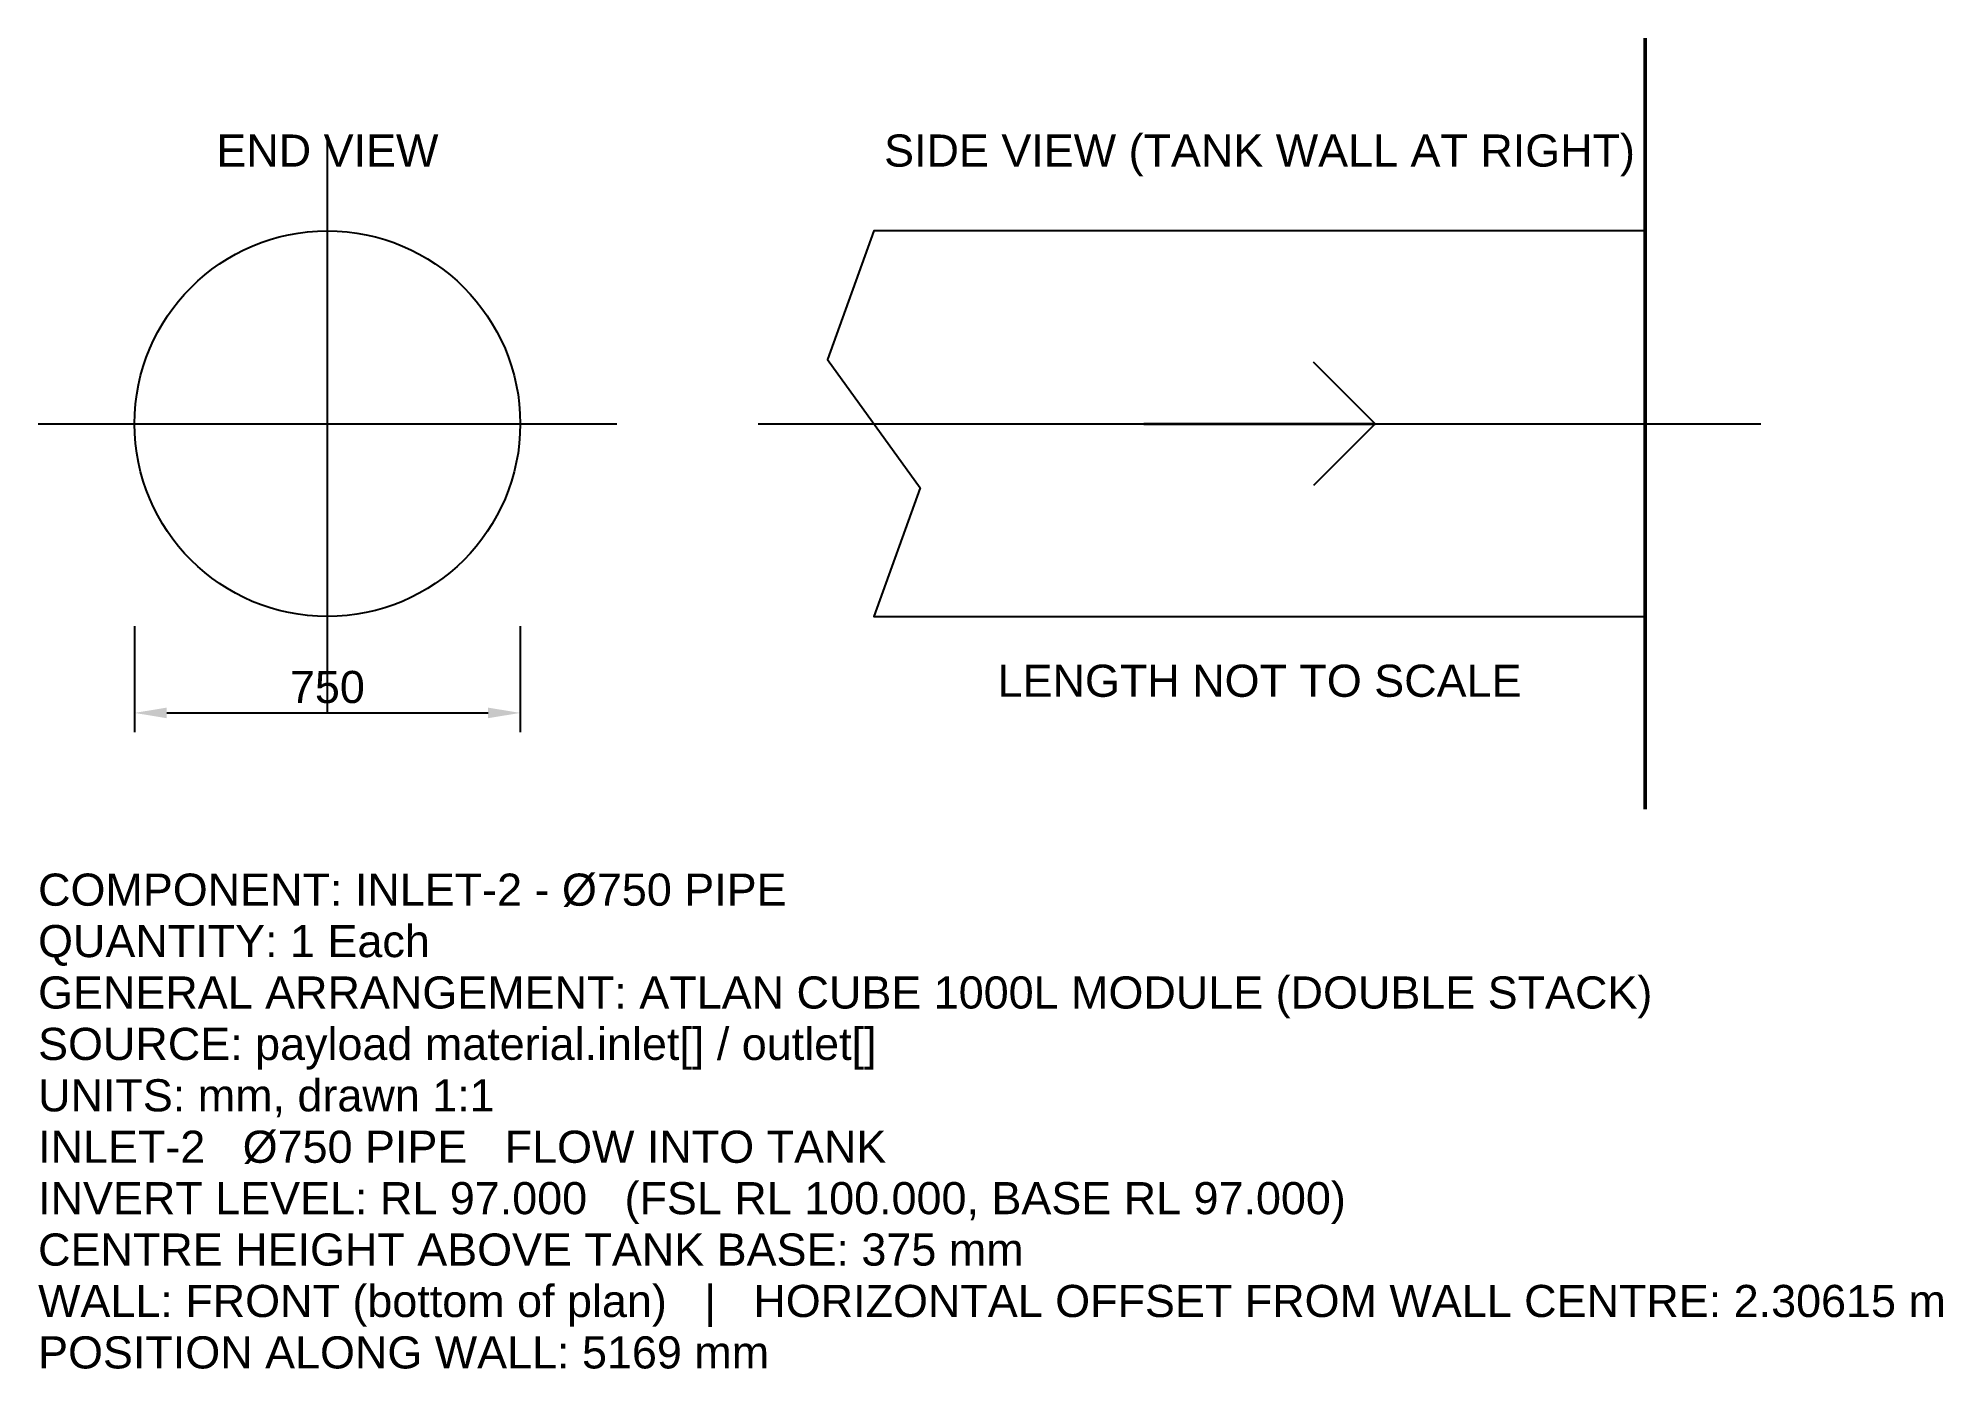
# Model space of a CAD drawing. Header units: millimetres. Extents: x -562 to 3141, y -1838 to 750.
import ezdxf
from ezdxf.enums import TextEntityAlignment as Align

# ---------------------------------------------------------------- set-up
doc = ezdxf.new("R2010")
doc.units = ezdxf.units.MM
for name, color, linetype in [('ANNOTATIONS', 7, 'Continuous'), ('CENTRELINE', 1, 'Continuous'), ('DIMENSIONS', 7, 'Continuous'), ('FLOW', 5, 'Continuous'), ('OUTLINE', 7, 'Continuous'), ('SYMBOL', 7, 'Continuous'), ('TITLE', 7, 'Continuous')]:
    doc.layers.add(name, color=color, linetype=linetype)
doc.styles.add('ARIAL', font='arial.ttf')
doc.dimstyles.get("Standard").update_dxf_attribs({"dimtxt": 2.5, "dimasz": 2.5, "dimexe": 1.25, "dimexo": 0.625, "dimtad": 1, "dimcen": 2.5, "dimazin": 3, "dimtfac": 1, "dimtmove": 0, "dimatfit": 3})

msp = doc.modelspace()

# ---------------------------------------------------------------- linework, layer by layer
at = {"layer": 'CENTRELINE'}
for p, q in [((0, -562.5), (0, 562.5)), ((-562.5, 0), (562.5, 0)), ((837.5, 0), (2787.5, 0))]:
    msp.add_line(p, q, dxfattribs=at)
at = {"layer": 'FLOW'}
for q in [(1917.5, 120), (1917.5, -120)]:
    msp.add_line((2037.5, 0), q, dxfattribs=at)
at = {"layer": 'FLOW', "lineweight": 35}
msp.add_line((1587.5, 0), (2037.5, 0), dxfattribs=at)
at = {"layer": 'OUTLINE', "lineweight": 50}
msp.add_line((2562.5, -750), (2562.5, 750), dxfattribs=at)
at = {"layer": 'SYMBOL'}
msp.add_lwpolyline([(2562.5, 375), (1062.5, 375), (972.5, 125), (1152.5, -125), (1062.5, -375), (2562.5, -375)], dxfattribs=at)
msp.add_circle((0, 0), 375, dxfattribs=at)

# ---------------------------------------------------------------- texts
at = {"layer": 'ANNOTATIONS', "style": 'ARIAL'}
msp.add_text('LENGTH NOT TO SCALE', height=62.5, dxfattribs=at).set_placement((1812.5, -531.2), align=Align.CENTER)
at = {"layer": 'TITLE', "style": 'ARIAL'}
for s, p in [('END VIEW', (0, 500)), ('SIDE VIEW (TANK WALL AT RIGHT)', (1812.5, 500))]:
    msp.add_text(s, height=62.5, dxfattribs=at).set_placement(p, align=Align.CENTER)
for s, p in [('COMPONENT: INLET-2 - Ø750 PIPE', (-562.5, -937.5)), ('QUANTITY: 1 Each', (-562.5, -1037.5)), ('GENERAL ARRANGEMENT: ATLAN CUBE 1000L MODULE (DOUBLE STACK)', (-562.5, -1137.5)), ('SOURCE: payload material.inlet[] / outlet[]', (-562.5, -1237.5)), ('UNITS: mm, drawn 1:1', (-562.5, -1337.5)), ('INLET-2   Ø750 PIPE   FLOW INTO TANK', (-562.5, -1437.5)), ('INVERT LEVEL: RL 97.000   (FSL RL 100.000, BASE RL 97.000)', (-562.5, -1537.5)), ('CENTRE HEIGHT ABOVE TANK BASE: 375 mm', (-562.5, -1637.5)), ('WALL: FRONT (bottom of plan)   |   HORIZONTAL OFFSET FROM WALL CENTRE: 2.30615 m', (-562.5, -1737.5)), ('POSITION ALONG WALL: 5169 mm', (-562.5, -1837.5))]:
    msp.add_text(s, height=62.5, dxfattribs=at).set_placement(p)

# ---------------------------------------------------------------- dimensions: what is measured, and where the dimension line sits
at = {"layer": 'DIMENSIONS'}
msp.add_linear_dim(base=(-375, -562.5), p1=(-375, -375), p2=(375, -375), dimstyle='Standard', override={"dimtxt": 62.5, "dimasz": 62.5, "dimexe": 37.5, "dimexo": 18.75, "dimgap": 18.75, "dimtad": 1, "dimdec": 0, "dimtxsty": 'ARIAL', "dimclrd": 7, "dimclre": 7, "dimclrt": 7}, dxfattribs=at).render()

doc.saveas('drawing.dxf')
